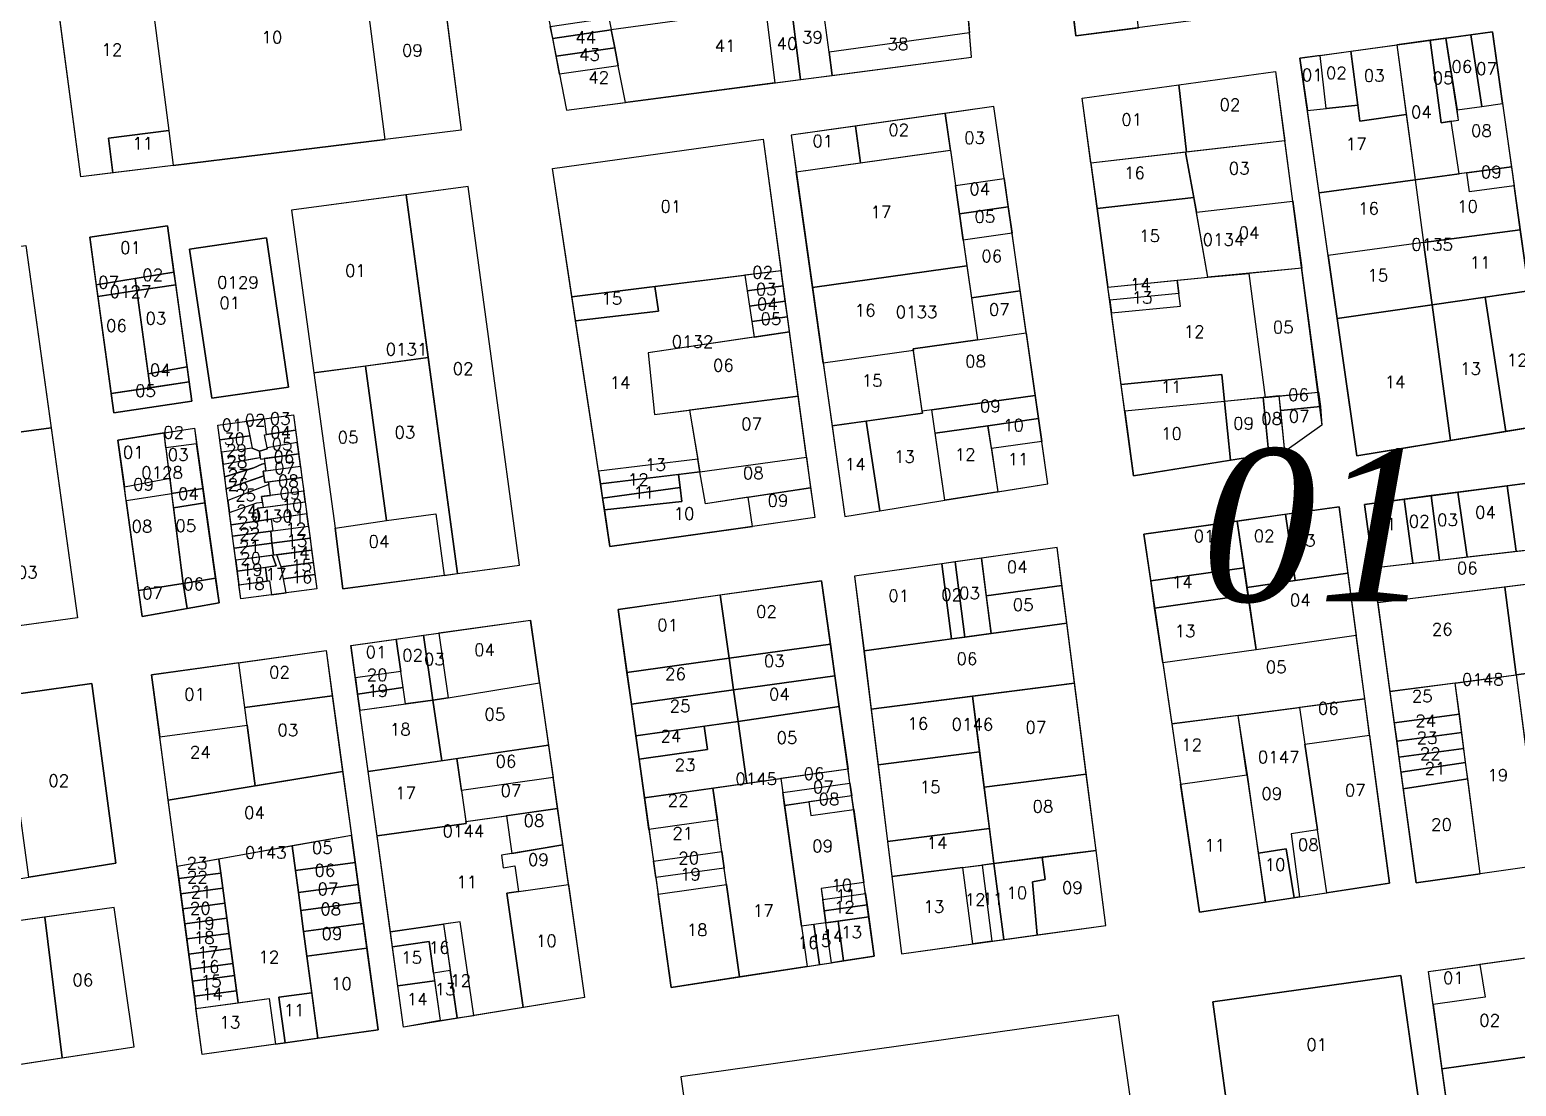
# Model space of a CAD drawing. Header units: inches. Extents: x 278406 to 279830, y 8664136 to 8666196.
# Drawn here: x 278734.3 to 279222.6, y 8665605.8 to 8665952.9 of the extents above; entities that cross this region are included whole.
import ezdxf
from ezdxf.enums import TextEntityAlignment as Align

# ---------------------------------------------------------------- set-up
doc = ezdxf.new("R2010")
doc.units = ezdxf.units.IN
doc.header["$MEASUREMENT"] = 0
for name, color, linetype in [('LOTE_PL', 4, 'Continuous'), ('LOTE_TXT', 7, 'ByLayer'), ('MZA_NRO', 1, 'Continuous'), ('SECTORES_TXT', 7, 'ByLayer')]:
    doc.layers.add(name, color=color, linetype=linetype)
doc.layers.add('MZA_PL', color=7, linetype='Continuous', true_color=0xdc8a38)
doc.styles.add('coordenadas', font='times.ttf', dxfattribs={"height": 0.6})
doc.styles.add('LOTE_NRO', font='romand.shx')
doc.styles.add('MZA_NRO', font='romand.shx')

msp = doc.modelspace()

# ---------------------------------------------------------------- linework, layer by layer
at = {"layer": 'LOTE_PL'}
for points in [[(278851.05, 8665916.86), (278844.87, 8665964.38), (278859.72, 8665966.28), (278858.15, 8665978.34), (278838.65, 8665975.8), (278836.31, 8665993.75), (278834.82, 8666005.21), (278806.79, 8666001.62), (278803.66, 8666026), (278776.11, 8666022.47), (278776.69, 8666018.03), (278779, 8666000.25), (278781.32, 8665982.4), (278782.61, 8665972.48), (278773.24, 8665971.27), (278779.92, 8665919.85), (278781.42, 8665908.36), (278851.05, 8665916.86)], [(278875.96, 8665919.91), (278851.05, 8665916.86), (278844.87, 8665964.38), (278859.72, 8665966.28), (278858.15, 8665978.34), (278868.38, 8665979.67), (278875.96, 8665919.91)], [(278751.09, 8665904.65), (278742.77, 8665967.3), (278773.24, 8665971.27), (278779.92, 8665919.85), (278760.11, 8665917.31), (278761.56, 8665905.93), (278751.09, 8665904.65)], [(279041.61, 8665968.84), (279042.97, 8665951.9), (278996.84, 8665945.62), (278994.54, 8665962.43), (279041.61, 8665968.84)], [(278994.54, 8665962.43), (278984.42, 8665961.06), (278987.48, 8665936.59), (278997.89, 8665937.95), (278996.84, 8665945.62), (278994.54, 8665962.43)], [(279076.71, 8665961.26), (279077.97, 8665950.93), (279098.5, 8665953.61), (279097.25, 8665964.03), (279076.71, 8665961.26)], [(278906.06, 8665950.1), (278905.29, 8665954.03), (278924.52, 8665956.81), (278925.27, 8665953), (278925.29, 8665952.89), (278906.06, 8665950.1)], [(278976, 8665959.91), (278979.05, 8665935.48), (278929.97, 8665929.07), (278927.61, 8665941.11), (278926.45, 8665947), (278925.27, 8665953), (278976, 8665959.91)], [(278984.42, 8665961.06), (278976, 8665959.91), (278979.05, 8665935.48), (278987.48, 8665936.59), (278984.42, 8665961.06)], [(278907.2, 8665944.21), (278906.06, 8665950.1), (278925.29, 8665952.89), (278926.45, 8665947), (278907.2, 8665944.21)], [(278996.84, 8665945.62), (278997.89, 8665937.95), (279043.6, 8665943.92), (279042.97, 8665951.9), (278996.84, 8665945.62)], [(279207.71, 8665951.31), (279211.33, 8665927.77), (279218.08, 8665928.75), (279214.77, 8665952.28), (279207.71, 8665951.31)], [(278908.35, 8665938.32), (278907.2, 8665944.21), (278926.45, 8665947), (278927.61, 8665941.11), (278908.35, 8665938.32)], [(279186.47, 8665925.05), (279171.18, 8665922.96), (279170.51, 8665928.21), (279168.26, 8665945.91), (279183.36, 8665947.97), (279186.47, 8665925.05)], [(279183.36, 8665947.97), (279189.37, 8665903.65), (279203.85, 8665905.61), (279201.2, 8665922.86), (279197.9, 8665922.38), (279194.34, 8665949.48), (279183.36, 8665947.97)], [(279194.34, 8665949.48), (279197.9, 8665922.38), (279203.66, 8665923.21), (279199.52, 8665950.19), (279194.34, 8665949.48)], [(279199.52, 8665950.19), (279203.15, 8665926.59), (279211.33, 8665927.77), (279207.71, 8665951.31), (279199.52, 8665950.19)], [(279158.15, 8665944.52), (279151.56, 8665943.62), (279154.01, 8665926.43), (279160.13, 8665927.09), (279158.15, 8665944.52)], [(279158.15, 8665944.52), (279168.26, 8665945.91), (279170.51, 8665928.21), (279160.13, 8665927.09), (279158.15, 8665944.52)], [(278929.97, 8665929.07), (278927.61, 8665941.11), (278908.35, 8665938.32), (278910.64, 8665926.54), (278929.97, 8665929.07)], [(279143.48, 8665939.22), (279146.54, 8665916.42), (279114.31, 8665912.73), (279111.78, 8665934.84), (279143.48, 8665939.22)], [(279111.78, 8665934.84), (279114.31, 8665912.73), (279082.89, 8665909.14), (279079.98, 8665930.44), (279111.78, 8665934.84)], [(279038.35, 8665901.8), (279054.4, 8665904.06), (279051.01, 8665927.71), (279034.97, 8665925.45), (279038.35, 8665901.8)], [(279154.01, 8665926.43), (279170.51, 8665928.21), (279171.18, 8665922.96), (279186.47, 8665925.05), (279189.37, 8665903.65), (279157.87, 8665899.37), (279154.01, 8665926.43)], [(279221, 8665907.94), (279203.85, 8665905.61), (279201.2, 8665922.86), (279203.66, 8665923.21), (279203.15, 8665926.59), (279211.33, 8665927.77), (279218.08, 8665928.75), (279221, 8665907.94)], [(279005.5, 8665921.3), (279007.2, 8665909.25), (279036.7, 8665913.37), (279034.97, 8665925.45), (279005.5, 8665921.3)], [(278761.56, 8665905.93), (278760.11, 8665917.31), (278779.92, 8665919.85), (278781.42, 8665908.36), (278761.56, 8665905.93)], [(278984.41, 8665918.34), (278986.1, 8665906.3), (279007.2, 8665909.25), (279005.5, 8665921.3), (278984.41, 8665918.34)], [(278981.09, 8665873.76), (278912.4, 8665865.21), (278905.98, 8665907.31), (278975.2, 8665917.04), (278981.09, 8665873.76)], [(279036.7, 8665913.37), (279042.13, 8665875.4), (278991.46, 8665868.27), (278986.1, 8665906.3), (279036.67, 8665913.37), (279036.7, 8665913.37)], [(279082.89, 8665909.14), (279084.93, 8665894.18), (279116.65, 8665897.81), (279114, 8665912.7), (279082.89, 8665909.14)], [(279146.54, 8665916.42), (279114, 8665912.7), (279117.51, 8665892.97), (279149.21, 8665896.6), (279146.54, 8665916.42)], [(279221.88, 8665901.7), (279207.27, 8665899.72), (279206.32, 8665905.94), (279221, 8665907.94), (279221.88, 8665901.7)], [(279055.73, 8665894.74), (279039.69, 8665892.49), (279038.35, 8665901.8), (279054.4, 8665904.06), (279055.73, 8665894.74)], [(279157.87, 8665899.37), (279189.37, 8665903.65), (279192.17, 8665883.01), (279160.8, 8665878.82), (279157.87, 8665899.37)], [(279221.88, 8665901.7), (279207.27, 8665899.72), (279206.32, 8665905.94), (279189.37, 8665903.65), (279192.17, 8665883.01), (279223.91, 8665887.25), (279221.88, 8665901.7)], [(278827.63, 8665840.18), (278865.2, 8665845.27), (278857.95, 8665898.69), (278820.28, 8665893.67), (278827.63, 8665840.18)], [(278878.27, 8665901.4), (278857.95, 8665898.69), (278874.83, 8665774.3), (278895.15, 8665777.04), (278878.27, 8665901.4)], [(279088.45, 8665868.42), (279121.31, 8665871.61), (279116.65, 8665897.81), (279084.93, 8665894.18), (279088.45, 8665868.42)], [(279056.97, 8665886.06), (279040.93, 8665883.81), (279039.69, 8665892.49), (279055.73, 8665894.74), (279056.97, 8665886.06)], [(279152.16, 8665874.6), (279121.31, 8665871.61), (279117.51, 8665892.97), (279149.21, 8665896.6), (279152.16, 8665874.6)], [(278779.52, 8665888.5), (278753.98, 8665884.84), (278756.12, 8665869.18), (278781.64, 8665873.34), (278779.52, 8665888.5)], [(278794.06, 8665831.95), (278819.3, 8665835.57), (278812.01, 8665884.53), (278786.76, 8665880.91), (278794.06, 8665831.95)], [(279056.97, 8665886.06), (279040.93, 8665883.81), (279043.64, 8665864.89), (279059.68, 8665867.15), (279056.97, 8665886.06)], [(279223.91, 8665887.25), (279192.17, 8665883.01), (279194.95, 8665862.56), (279226.74, 8665867.14), (279223.91, 8665887.25)], [(278660.01, 8665872.17), (278733.04, 8665882.09), (278741.31, 8665822.15), (278718.42, 8665819.05), (278724.68, 8665779.54), (278699.02, 8665776), (278702.17, 8665753.2), (278578.33, 8665736.23), (278549.95, 8665811.03), (278666.27, 8665826.82), (278660.01, 8665872.17)], [(279163.75, 8665858.07), (279194.95, 8665862.56), (279192.17, 8665883.01), (279160.8, 8665878.82), (279163.75, 8665858.07)], [(278969.91, 8665867.2), (278981.76, 8665868.82), (278981.09, 8665873.76), (278969.15, 8665872.28), (278969.91, 8665867.2)], [(278991.46, 8665868.27), (279042.13, 8665875.4), (279045.62, 8665851.06), (279024.48, 8665848.09), (279024.56, 8665847.58), (278994.96, 8665843.42), (278991.46, 8665868.27)], [(279152.16, 8665874.6), (279134.77, 8665872.91), (279140.11, 8665832.17), (279157.63, 8665833.91), (279152.16, 8665874.6)], [(278756.64, 8665865.32), (278769.43, 8665867.25), (278768.88, 8665871.26), (278756.12, 8665869.18), (278756.64, 8665865.32)], [(278781.64, 8665873.34), (278768.88, 8665871.26), (278769.43, 8665867.25), (278782.22, 8665869.18), (278781.64, 8665873.34)], [(278782.22, 8665869.18), (278769.43, 8665867.25), (278773.21, 8665839.91), (278785.99, 8665842.25), (278782.22, 8665869.18)], [(278912.4, 8665865.21), (278939.63, 8665868.6), (278940.78, 8665860.48), (278913.6, 8665857.28), (278912.4, 8665865.21)], [(278913.6, 8665857.28), (278940.78, 8665860.48), (278939.63, 8665868.6), (278969.15, 8665872.28), (278972.22, 8665851.98), (278937.44, 8665846.85), (278939.56, 8665826.49), (278951, 8665827.96), (278953.74, 8665811.9), (278921.12, 8665807.94), (278913.6, 8665857.28)], [(278970.68, 8665862.13), (278982.46, 8665863.73), (278981.76, 8665868.82), (278969.91, 8665867.2), (278970.68, 8665862.13)], [(279088.45, 8665868.42), (279111.23, 8665870.63), (279111.8, 8665866.26), (279089.05, 8665864.05), (279088.45, 8665868.42)], [(279089.61, 8665859.93), (279112.35, 8665862.13), (279111.8, 8665866.26), (279111.23, 8665870.63), (279121.31, 8665871.61), (279134.77, 8665872.91), (279140.11, 8665832.17), (279126.79, 8665830.85), (279125.91, 8665839.7), (279092.82, 8665836.42), (279089.61, 8665859.93)], [(278769.43, 8665867.25), (278756.64, 8665865.32), (278761, 8665833.41), (278773.84, 8665835.35), (278769.43, 8665867.25)], [(278971.45, 8665857.06), (278983.15, 8665858.65), (278982.46, 8665863.73), (278970.68, 8665862.13), (278971.45, 8665857.06)], [(279059.68, 8665867.15), (279043.64, 8665864.89), (279045.62, 8665851.06), (279061.66, 8665853.32), (279059.68, 8665867.15)], [(279089.61, 8665859.93), (279112.35, 8665862.13), (279111.8, 8665866.26), (279089.05, 8665864.05), (279089.61, 8665859.93)], [(279219.16, 8665820.98), (279212.39, 8665865.07), (279194.95, 8665862.56), (279200.99, 8665817.99), (279219.16, 8665820.98)], [(279226.74, 8665867.14), (279212.39, 8665865.07), (279219.16, 8665820.98), (279232.91, 8665823.23), (279226.74, 8665867.14)], [(279200.99, 8665817.99), (279194.95, 8665862.56), (279163.75, 8665858.07), (279170.19, 8665812.94), (279200.99, 8665817.99)], [(278972.22, 8665851.98), (278983.82, 8665853.69), (278983.15, 8665858.65), (278971.45, 8665857.06), (278972.22, 8665851.98)], [(278983.82, 8665853.69), (278937.44, 8665846.85), (278939.56, 8665826.49), (278986.7, 8665832.57), (278983.82, 8665853.69)], [(279061.66, 8665853.32), (279064.59, 8665832.82), (279027.42, 8665827.59), (279024.48, 8665848.09), (279045.62, 8665851.06), (279061.66, 8665853.32)], [(278874.83, 8665774.3), (278865.2, 8665845.27), (278844.56, 8665842.47), (278851.45, 8665791.75), (278867.63, 8665793.94), (278870.37, 8665773.7), (278874.83, 8665774.3)], [(278994.96, 8665843.42), (278997.86, 8665822.82), (279027.5, 8665826.99), (279024.56, 8665847.58), (278994.96, 8665843.42)], [(278785.99, 8665842.25), (278773.21, 8665839.91), (278773.84, 8665835.35), (278786.69, 8665837.29), (278785.99, 8665842.25)], [(278834.65, 8665789.15), (278851.45, 8665791.75), (278844.56, 8665842.47), (278827.63, 8665840.18), (278834.65, 8665789.15)], [(279092.82, 8665836.42), (279125.91, 8665839.7), (279126.79, 8665830.85), (279094.02, 8665827.6), (279092.82, 8665836.42)], [(278787.57, 8665830.96), (278786.69, 8665837.29), (278761, 8665833.41), (278761.87, 8665827.07), (278787.57, 8665830.96)], [(278954.45, 8665807.73), (278989.43, 8665812.5), (278986.7, 8665832.57), (278951, 8665827.96), (278954.45, 8665807.73)], [(279064.59, 8665832.82), (279065.64, 8665825.19), (279049.05, 8665822.86), (279031.76, 8665820.43), (279030.67, 8665828.05), (279064.55, 8665832.82), (279064.59, 8665832.82)], [(279128.71, 8665811.49), (279126.79, 8665830.85), (279094.02, 8665827.6), (279096.91, 8665806.39), (279128.71, 8665811.49)], [(279141.35, 8665813.52), (279139.5, 8665832.11), (279126.79, 8665830.85), (279128.71, 8665811.49), (279141.35, 8665813.52)], [(279146.58, 8665814.36), (279144.77, 8665832.64), (279139.5, 8665832.11), (279141.35, 8665813.52), (279146.58, 8665814.36)], [(279158.27, 8665829.16), (279145.24, 8665827.86), (279144.77, 8665832.64), (279157.63, 8665833.91), (279158.27, 8665829.16)], [(278805.59, 8665824.33), (278807.39, 8665815.49), (278809.71, 8665814.46), (278812.31, 8665815.29), (278812.24, 8665815.64), (278811.38, 8665819.83), (278812.07, 8665819.94), (278811.34, 8665825.1), (278805.59, 8665824.33)], [(278811.34, 8665825.1), (278820.95, 8665826.38), (278821.62, 8665821.42), (278812.07, 8665819.94), (278811.34, 8665825.1)], [(279013.5, 8665794.92), (279034.93, 8665798.35), (279030.67, 8665828.05), (279027.42, 8665827.59), (279027.5, 8665826.99), (279009.08, 8665824.4), (279013.5, 8665794.92)], [(279066.7, 8665817.72), (279050.17, 8665815.39), (279049.05, 8665822.86), (279065.64, 8665825.19), (279066.7, 8665817.72)], [(279158.27, 8665829.16), (279158.79, 8665823.08), (279146.58, 8665814.36), (279145.24, 8665827.86), (279158.27, 8665829.16)], [(278702.17, 8665753.2), (278699.02, 8665776), (278724.68, 8665779.54), (278718.42, 8665819.05), (278741.31, 8665822.15), (278749.92, 8665759.77), (278702.17, 8665753.2)], [(278778.38, 8665820.5), (278763.26, 8665818.16), (278765.36, 8665802.8), (278780.26, 8665805.62), (278778.38, 8665820.5)], [(278789.1, 8665816.85), (278779, 8665815.58), (278778.38, 8665820.5), (278788.36, 8665822.05), (278789.1, 8665816.85)], [(278796.08, 8665823.06), (278805.59, 8665824.33), (278806.57, 8665819.52), (278796.72, 8665818.2), (278796.08, 8665823.06)], [(278811.38, 8665819.83), (278821.62, 8665821.42), (278822.16, 8665817.36), (278812.24, 8665815.64), (278811.38, 8665819.83)], [(278997.86, 8665822.82), (279002.04, 8665793.08), (279013.5, 8665794.92), (279009.08, 8665824.4), (278997.86, 8665822.82)], [(279031.76, 8665820.43), (279049.05, 8665822.86), (279052.3, 8665801.13), (279034.93, 8665798.35), (279031.76, 8665820.43)], [(278789.1, 8665816.85), (278779, 8665815.58), (278780.89, 8665800.64), (278791.17, 8665802.24), (278789.1, 8665816.85)], [(278796.72, 8665818.2), (278806.57, 8665819.52), (278807.39, 8665815.49), (278797.25, 8665814.13), (278796.72, 8665818.2)], [(278797.25, 8665814.13), (278797.76, 8665810.27), (278806.93, 8665811.91), (278809.97, 8665812.45), (278809.71, 8665814.46), (278807.39, 8665815.49), (278797.25, 8665814.13)], [(278822.16, 8665817.36), (278812.24, 8665815.64), (278812.31, 8665815.29), (278809.71, 8665814.46), (278810.04, 8665811.91), (278822.66, 8665813.59), (278822.16, 8665817.36)], [(279066.7, 8665817.72), (279050.17, 8665815.39), (279052.3, 8665801.13), (279068.7, 8665803.75), (279066.7, 8665817.72)], [(278797.76, 8665810.27), (278807.19, 8665811.96), (278808.39, 8665812.17), (278809.97, 8665812.45), (278810.04, 8665811.91), (278811.26, 8665812.07), (278811.47, 8665810.43), (278810.47, 8665810.22), (278807.88, 8665809.05), (278805.19, 8665808.23), (278798.31, 8665806.1), (278797.76, 8665810.27)], [(278798.83, 8665802.14), (278798.31, 8665806.1), (278807.88, 8665809.05), (278810.47, 8665810.22), (278811.47, 8665810.43), (278811.65, 8665809.11), (278811.8, 8665808), (278810.99, 8665807.9), (278811.19, 8665806.37), (278798.83, 8665802.14)], [(278811.8, 8665808), (278823.2, 8665809.53), (278822.66, 8665813.59), (278811.26, 8665812.07), (278811.8, 8665808)], [(278954.45, 8665807.73), (278953.74, 8665811.9), (278921.12, 8665807.94), (278921.76, 8665803.76), (278954.45, 8665807.73)], [(278990.8, 8665802.43), (278956.24, 8665797.24), (278954.45, 8665807.73), (278989.43, 8665812.5), (278990.8, 8665802.43)], [(278765.36, 8665802.8), (278780.26, 8665805.62), (278780.91, 8665800.46), (278765.99, 8665798.15), (278765.36, 8665802.8)], [(278799.34, 8665798.27), (278798.83, 8665802.14), (278807.82, 8665805.23), (278811.19, 8665806.37), (278811.48, 8665804.23), (278812.72, 8665804.4), (278812.84, 8665803.51), (278799.34, 8665798.27)], [(278810.99, 8665807.9), (278823.2, 8665809.53), (278823.69, 8665805.86), (278811.48, 8665804.23), (278810.99, 8665807.9)], [(278812.72, 8665804.4), (278823.69, 8665805.86), (278824.29, 8665801.4), (278813.32, 8665799.94), (278812.72, 8665804.4)], [(278947.95, 8665802.58), (278947.45, 8665806.88), (278921.76, 8665803.76), (278922.48, 8665799.07), (278947.95, 8665802.58)], [(278971.76, 8665789.8), (278970.27, 8665799.35), (278956.24, 8665797.24), (278954.45, 8665807.73), (278947.45, 8665806.88), (278947.95, 8665802.58), (278948.48, 8665797.96), (278923.06, 8665795.27), (278924.89, 8665783.21), (278971.76, 8665789.8)], [(279235.48, 8665805.23), (279219.66, 8665803.16), (279222.6, 8665781.61), (279238.31, 8665783.41), (279235.48, 8665805.23)], [(278780.91, 8665800.46), (278765.99, 8665798.15), (278770.02, 8665768.68), (278784.62, 8665771.03), (278780.91, 8665800.46)], [(278791.17, 8665802.24), (278780.89, 8665800.64), (278781.49, 8665795.9), (278791.84, 8665797.51), (278791.17, 8665802.24)], [(278799.86, 8665794.31), (278808.85, 8665797.53), (278810.69, 8665797.76), (278810.45, 8665799.55), (278813.32, 8665799.94), (278812.84, 8665803.51), (278799.34, 8665798.27), (278799.86, 8665794.31)], [(278824.29, 8665801.4), (278810.45, 8665799.55), (278810.93, 8665795.98), (278824.77, 8665797.83), (278824.29, 8665801.4)], [(278948.48, 8665797.96), (278947.95, 8665802.58), (278922.48, 8665799.07), (278923.06, 8665795.27), (278948.48, 8665797.96)], [(278992.13, 8665792.67), (278971.76, 8665789.8), (278970.27, 8665799.35), (278990.8, 8665802.43), (278992.13, 8665792.67)], [(279203.44, 8665801.03), (279194.61, 8665799.88), (279197.36, 8665778.71), (279206.51, 8665779.76), (279203.44, 8665801.03)], [(279219.66, 8665803.16), (279203.44, 8665801.03), (279206.51, 8665779.76), (279222.6, 8665781.61), (279219.66, 8665803.16)], [(278791.84, 8665797.51), (278781.49, 8665795.9), (278784.62, 8665771.03), (278795.34, 8665772.75), (278791.84, 8665797.51)], [(278800.39, 8665790.34), (278799.86, 8665794.31), (278808.85, 8665797.53), (278810.69, 8665797.76), (278810.93, 8665795.98), (278809.1, 8665795.74), (278809.65, 8665791.58), (278800.39, 8665790.34)], [(278809.1, 8665795.74), (278824.77, 8665797.83), (278825.3, 8665793.87), (278809.65, 8665791.58), (278809.1, 8665795.74)], [(279167.32, 8665774.42), (279149.99, 8665771.98), (279146.79, 8665793.75), (279164.42, 8665796.23), (279167.32, 8665774.42)], [(279185.79, 8665798.72), (279172.72, 8665797.01), (279175.56, 8665776.21), (279188.68, 8665777.71), (279185.79, 8665798.72)], [(279194.61, 8665799.88), (279185.79, 8665798.72), (279188.68, 8665777.71), (279197.36, 8665778.71), (279194.61, 8665799.88)], [(278800.88, 8665786.57), (278800.39, 8665790.34), (278805.02, 8665790.96), (278809.65, 8665791.58), (278813.6, 8665792.16), (278814.11, 8665788.34), (278813.46, 8665788.25), (278800.88, 8665786.57)], [(278813.6, 8665792.16), (278814.11, 8665788.34), (278825.82, 8665789.9), (278825.3, 8665793.87), (278813.6, 8665792.16)], [(278837.17, 8665769.23), (278834.65, 8665789.15), (278851.45, 8665791.75), (278867.63, 8665793.94), (278870.37, 8665773.7), (278837.17, 8665769.23)], [(279100.25, 8665787.2), (279130.95, 8665791.52), (279133.2, 8665776.18), (279102.51, 8665771.86), (279100.25, 8665787.2)], [(279130.95, 8665791.52), (279146.79, 8665793.75), (279149.99, 8665771.98), (279134.15, 8665769.75), (279130.95, 8665791.52)], [(278801.4, 8665782.61), (278800.88, 8665786.57), (278813.46, 8665788.25), (278813.83, 8665784.27), (278813.77, 8665784.26), (278801.4, 8665782.61)], [(278813.83, 8665784.27), (278813.46, 8665788.25), (278814.11, 8665788.34), (278825.82, 8665789.9), (278826.35, 8665785.94), (278813.83, 8665784.27)], [(278813.77, 8665784.26), (278826.35, 8665785.94), (278826.88, 8665781.97), (278814.3, 8665780.29), (278813.77, 8665784.26)], [(278801.4, 8665782.61), (278813.77, 8665784.26), (278814.3, 8665780.29), (278801.93, 8665778.64), (278801.4, 8665782.61)], [(278815.48, 8665780.45), (278826.88, 8665781.97), (278827.43, 8665777.91), (278816.9, 8665776.5), (278815.48, 8665780.45)], [(279071.74, 8665782.81), (279046.89, 8665779.31), (279048.5, 8665766.96), (279073.34, 8665770.41), (279071.74, 8665782.81)], [(279239.73, 8665772.4), (279177.13, 8665764.72), (279175.56, 8665776.21), (279238.31, 8665783.41), (279239.73, 8665772.4)], [(278813.97, 8665780.25), (278801.93, 8665778.64), (278802.4, 8665775.07), (278815.2, 8665776.78), (278813.97, 8665780.25)], [(278811.68, 8665776.31), (278802.4, 8665775.07), (278802.99, 8665770.61), (278812.28, 8665771.85), (278811.68, 8665776.31)], [(278818.47, 8665767.94), (278816.9, 8665776.5), (278815.48, 8665780.45), (278813.97, 8665780.25), (278815.2, 8665776.78), (278811.68, 8665776.31), (278812.28, 8665771.85), (278813.05, 8665771.95), (278813.71, 8665767.3), (278818.47, 8665767.94)], [(278816.9, 8665776.5), (278827.43, 8665777.91), (278827.96, 8665773.94), (278817.62, 8665772.56), (278816.9, 8665776.5)], [(279033.95, 8665777.49), (279005.23, 8665773.45), (279008.39, 8665748.86), (279037.05, 8665752.8), (279033.95, 8665777.49)], [(279033.95, 8665777.49), (279037.05, 8665752.8), (279041.45, 8665753.41), (279038.27, 8665778.1), (279033.95, 8665777.49)], [(279038.27, 8665778.1), (279041.45, 8665753.41), (279050.12, 8665754.6), (279046.89, 8665779.31), (279038.27, 8665778.1)], [(279133.2, 8665776.18), (279134.51, 8665767.28), (279103.82, 8665762.96), (279102.51, 8665771.86), (279133.2, 8665776.18)], [(278785.95, 8665762.77), (278784.62, 8665771.03), (278770.02, 8665768.68), (278771.18, 8665760.16), (278785.95, 8665762.77)], [(278795.34, 8665772.75), (278784.62, 8665771.03), (278785.95, 8665762.77), (278796.49, 8665764.63), (278795.34, 8665772.75)], [(278802.99, 8665770.61), (278813.05, 8665771.95), (278813.71, 8665767.3), (278803.6, 8665765.95), (278802.99, 8665770.61)], [(278817.62, 8665772.56), (278827.96, 8665773.94), (278828.58, 8665769.29), (278818.47, 8665767.94), (278817.62, 8665772.56)], [(278961.1, 8665767.25), (278994.38, 8665771.93), (278997.3, 8665751.13), (278964.04, 8665746.45), (278961.1, 8665767.25)], [(279134.15, 8665769.75), (279149.99, 8665771.98), (279167.32, 8665774.42), (279170.06, 8665753.9), (279137.17, 8665749.27), (279134.15, 8665769.75)], [(279239.73, 8665772.4), (279218.87, 8665769.84), (279222.61, 8665740.98), (279243.44, 8665743.74), (279239.73, 8665772.4)], [(278927.53, 8665762.53), (278961.1, 8665767.25), (278964.04, 8665746.45), (278930.46, 8665741.73), (278927.53, 8665762.53)], [(279073.34, 8665770.41), (279048.5, 8665766.96), (279050.12, 8665754.6), (279074.94, 8665758.02), (279073.34, 8665770.41)], [(279134.51, 8665767.28), (279137.17, 8665749.27), (279106.47, 8665744.96), (279103.82, 8665762.96), (279134.51, 8665767.28)], [(279181.13, 8665735.49), (279222.61, 8665740.98), (279218.87, 8665769.84), (279177.13, 8665764.72), (279181.13, 8665735.49)], [(278898.75, 8665758.88), (278868.7, 8665754.72), (278871.75, 8665733.44), (278901.76, 8665738.37), (278898.75, 8665758.88)], [(279074.94, 8665758.02), (279008.39, 8665748.86), (279010.68, 8665729.69), (279077.49, 8665738.29), (279074.94, 8665758.02)], [(278854.69, 8665752.75), (278856.18, 8665742.16), (278841.25, 8665740.06), (278839.81, 8665750.65), (278854.69, 8665752.75)], [(278854.69, 8665752.75), (278863.65, 8665754.01), (278866.7, 8665732.73), (278857.69, 8665731.46), (278854.69, 8665752.75)], [(278863.65, 8665754.01), (278868.7, 8665754.72), (278871.75, 8665733.44), (278866.7, 8665732.73), (278863.65, 8665754.01)], [(279106.47, 8665744.96), (279109.43, 8665724.87), (279172.84, 8665733.08), (279170.06, 8665753.9), (279137.17, 8665749.27), (279106.47, 8665744.96)], [(278833.65, 8665734.15), (278804.95, 8665730.33), (278802.99, 8665745.01), (278831.61, 8665749.03), (278833.65, 8665734.15)], [(278964.04, 8665746.45), (278965.51, 8665736.06), (278931.92, 8665731.33), (278930.46, 8665741.73), (278964.04, 8665746.45)], [(278997.3, 8665751.13), (278998.76, 8665740.73), (278965.51, 8665736.06), (278964.04, 8665746.45), (278997.3, 8665751.13)], [(278802.99, 8665745.01), (278774.29, 8665740.97), (278776.99, 8665720.65), (278805.73, 8665724.48), (278802.99, 8665745.01)], [(278841.99, 8665734.71), (278856.93, 8665736.81), (278856.18, 8665742.16), (278841.25, 8665740.06), (278841.99, 8665734.71)], [(279243.44, 8665743.74), (279222.61, 8665740.98), (279227.9, 8665700.17), (279236.12, 8665701.24), (279236.93, 8665696.05), (279238.84, 8665696.24), (279233.87, 8665732.49), (279244.71, 8665733.93), (279243.44, 8665743.74)], [(278725.86, 8665734.16), (278754.68, 8665738.21), (278762.55, 8665679.13), (278733.92, 8665674.51), (278725.86, 8665734.16)], [(278842.73, 8665729.36), (278857.69, 8665731.46), (278856.93, 8665736.81), (278841.99, 8665734.71), (278842.73, 8665729.36)], [(278904.69, 8665717.88), (278869.61, 8665712.76), (278866.7, 8665732.73), (278871.75, 8665733.44), (278901.76, 8665738.37), (278904.69, 8665717.88)], [(278998.76, 8665740.73), (279000.18, 8665730.63), (278966.98, 8665725.66), (278965.51, 8665736.06), (278998.76, 8665740.73)], [(279077.49, 8665738.29), (279043.95, 8665733.98), (279043.95, 8665733.98), (279047.8, 8665704.11), (279081.34, 8665708.43), (279077.49, 8665738.29)], [(279182.53, 8665725.27), (279203.91, 8665728.14), (279202.59, 8665738.33), (279181.13, 8665735.49), (279182.53, 8665725.27)], [(279210.71, 8665675.62), (279202.59, 8665738.33), (279222.61, 8665740.98), (279230.71, 8665678.44), (279210.71, 8665675.62)], [(278837.05, 8665709.28), (278808.38, 8665704.55), (278804.95, 8665730.33), (278833.65, 8665734.15), (278837.05, 8665709.28)], [(278842.73, 8665729.36), (278866.7, 8665732.73), (278869.61, 8665712.76), (278845.5, 8665709.25), (278842.73, 8665729.36)], [(278965.51, 8665736.06), (278966.98, 8665725.66), (278933.38, 8665720.93), (278931.92, 8665731.33), (278965.51, 8665736.06)], [(279043.95, 8665733.98), (279010.68, 8665729.69), (279012.95, 8665711.43), (279046.3, 8665715.73), (279043.95, 8665733.98)], [(279151.38, 8665730.31), (279153.16, 8665718.26), (279174.42, 8665721.19), (279172.84, 8665733.08), (279151.38, 8665730.31)], [(278966.98, 8665725.66), (279000.18, 8665730.63), (279003.08, 8665710.04), (278969.84, 8665705.36), (278966.98, 8665725.66)], [(279109.43, 8665724.87), (279112.34, 8665705.08), (279134.13, 8665708.15), (279131.25, 8665727.7), (279109.43, 8665724.87)], [(279131.25, 8665727.7), (279151.38, 8665730.31), (279153.16, 8665718.26), (279157.31, 8665690.07), (279148.68, 8665688.8), (279151.38, 8665668.03), (279149.65, 8665667.77), (279147.06, 8665683.8), (279137.91, 8665682.45), (279134.29, 8665708.17), (279131.25, 8665727.7)], [(279183.36, 8665719.21), (279204.69, 8665722.09), (279203.91, 8665728.14), (279182.53, 8665725.27), (279183.36, 8665719.21)], [(278776.99, 8665720.65), (278805.73, 8665724.48), (278808.38, 8665704.55), (278779.77, 8665699.83), (278776.99, 8665720.65)], [(278955.86, 8665724.1), (278956.93, 8665716.47), (278934.46, 8665713.31), (278933.38, 8665720.93), (278955.86, 8665724.1)], [(278955.86, 8665724.1), (278966.98, 8665725.66), (278969.84, 8665705.36), (278936.24, 8665700.63), (278934.46, 8665713.31), (278956.93, 8665716.47), (278955.86, 8665724.1)], [(279184.07, 8665713.95), (279205.37, 8665716.86), (279204.69, 8665722.09), (279183.36, 8665719.21), (279184.07, 8665713.95)], [(278874.61, 8665713.49), (278904.69, 8665717.88), (278906.21, 8665707.29), (278876.11, 8665702.98), (278874.61, 8665713.49)], [(279153.16, 8665718.26), (279174.42, 8665721.19), (279180.92, 8665672.52), (279160.35, 8665669.4), (279153.16, 8665718.26)], [(278845.5, 8665709.25), (278874.61, 8665713.49), (278877.65, 8665692.21), (278848.42, 8665688.1), (278845.5, 8665709.25)], [(279046.3, 8665715.73), (279012.95, 8665711.43), (279016.08, 8665686.23), (279049.54, 8665690.54), (279046.3, 8665715.73)], [(279184.74, 8665709.07), (279205.98, 8665712.18), (279205.37, 8665716.86), (279184.07, 8665713.95), (279184.74, 8665709.07)], [(278839.92, 8665688.28), (278782.67, 8665678.03), (278779.77, 8665699.83), (278837.05, 8665709.28), (278839.92, 8665688.28)], [(279003.73, 8665705.43), (279003.08, 8665710.04), (278980.99, 8665706.93), (278981.64, 8665702.33), (279003.73, 8665705.43)], [(279081.34, 8665708.43), (279047.8, 8665704.11), (279051.02, 8665679.03), (279084.58, 8665683.35), (279081.34, 8665708.43)], [(279112.34, 8665705.08), (279134.13, 8665708.15), (279140.28, 8665666.34), (279118.53, 8665663.04), (279112.34, 8665705.08)], [(279185.5, 8665703.54), (279206.67, 8665706.81), (279205.98, 8665712.18), (279184.74, 8665709.07), (279185.5, 8665703.54)], [(278906.21, 8665707.29), (278876.11, 8665702.98), (278877.56, 8665692.86), (278907.67, 8665697.09), (278906.21, 8665707.29)], [(278936.24, 8665700.63), (278958.72, 8665703.8), (278960.18, 8665693.4), (278937.7, 8665690.24), (278936.24, 8665700.63)], [(278958.72, 8665703.8), (278980.99, 8665706.93), (278989.68, 8665645.21), (278967.44, 8665641.75), (278958.72, 8665703.8)], [(279003.73, 8665705.43), (279004.32, 8665701.22), (278982.23, 8665698.12), (278981.64, 8665702.33), (279003.73, 8665705.43)], [(279189.72, 8665672.67), (279210.71, 8665675.62), (279206.67, 8665706.81), (279185.5, 8665703.54), (279189.72, 8665672.67)], [(279004.94, 8665696.77), (279008.31, 8665672.8), (278994.25, 8665670.82), (278995.84, 8665659.54), (278987.82, 8665658.41), (278982.23, 8665698.12), (278990.25, 8665699.24), (278990.88, 8665694.79), (279004.94, 8665696.77)], [(279004.94, 8665696.77), (279004.32, 8665701.22), (278990.25, 8665699.24), (278990.88, 8665694.79), (279004.94, 8665696.77)], [(278852.77, 8665656.6), (278848.42, 8665688.1), (278877.65, 8665692.21), (278877.56, 8665692.86), (278890.89, 8665694.73), (278892.65, 8665682.34), (278889.29, 8665681.76), (278889.83, 8665677.64), (278893.64, 8665678.26), (278894.82, 8665669.84), (278891.04, 8665669.3), (278896.42, 8665631.73), (278880.14, 8665629.07), (278875.68, 8665659.82), (278852.77, 8665656.6)], [(278907.67, 8665697.09), (278890.89, 8665694.73), (278892.65, 8665682.34), (278909.37, 8665685.21), (278907.67, 8665697.09)], [(278937.7, 8665690.24), (278939.16, 8665679.84), (278961.64, 8665683), (278960.18, 8665693.4), (278937.7, 8665690.24)], [(278839.92, 8665688.28), (278820.5, 8665684.8), (278821.57, 8665676.75), (278841.14, 8665679.36), (278839.92, 8665688.28)], [(279017.51, 8665674.72), (279051.02, 8665679.03), (279049.54, 8665690.54), (279016.08, 8665686.23), (279017.51, 8665674.72)], [(279151.38, 8665668.03), (279160.35, 8665669.4), (279157.31, 8665690.07), (279148.68, 8665688.8), (279151.38, 8665668.03)], [(278818.13, 8665620.12), (278816.14, 8665635.07), (278826.93, 8665636.51), (278825.33, 8665648.55), (278824.25, 8665656.68), (278823.33, 8665663.57), (278822.54, 8665669.52), (278821.57, 8665676.75), (278820.5, 8665684.8), (278796.44, 8665680.49), (278797.05, 8665675.91), (278802.73, 8665633.28), (278812.97, 8665634.65), (278814.96, 8665619.68), (278818.13, 8665620.12)], [(278909.37, 8665685.21), (278889.29, 8665681.76), (278889.83, 8665677.64), (278893.64, 8665678.26), (278894.82, 8665669.84), (278911.24, 8665672.14), (278909.37, 8665685.21)], [(278939.93, 8665674.39), (278939.16, 8665679.84), (278961.64, 8665683), (278962.41, 8665677.55), (278939.93, 8665674.39)], [(279084.58, 8665683.35), (279066.85, 8665681.07), (279067.81, 8665673.74), (279063.68, 8665673.05), (279065.2, 8665655.58), (279087.76, 8665658.7), (279084.58, 8665683.35)], [(279137.91, 8665682.45), (279147.06, 8665683.8), (279149.65, 8665667.77), (279140.28, 8665666.34), (279137.91, 8665682.45)], [(278782.67, 8665678.03), (278783.2, 8665674.06), (278797.05, 8665675.91), (278796.44, 8665680.49), (278782.67, 8665678.03)], [(278841.14, 8665679.36), (278821.57, 8665676.75), (278822.54, 8665669.52), (278842.13, 8665672.13), (278841.14, 8665679.36)], [(279044.07, 8665652.65), (279040.84, 8665677.72), (279047.16, 8665678.54), (279050.38, 8665653.53), (279044.07, 8665652.65)], [(279050.38, 8665653.53), (279054.24, 8665654.06), (279051.02, 8665679.03), (279047.16, 8665678.54), (279050.38, 8665653.53)], [(279054.24, 8665654.06), (279065.2, 8665655.58), (279063.68, 8665673.05), (279067.81, 8665673.74), (279066.85, 8665681.07), (279051.02, 8665679.03), (279054.24, 8665654.06)], [(278783.86, 8665669.1), (278797.71, 8665670.95), (278797.05, 8665675.91), (278783.2, 8665674.06), (278783.86, 8665669.1)], [(278939.93, 8665674.39), (278940.7, 8665668.95), (278963.17, 8665672.11), (278962.41, 8665677.55), (278939.93, 8665674.39)], [(279040.84, 8665677.72), (279017.51, 8665674.72), (279020.66, 8665649.41), (279044.07, 8665652.65), (279040.84, 8665677.72)], [(278784.52, 8665664.15), (278798.37, 8665665.99), (278797.71, 8665670.95), (278783.86, 8665669.1), (278784.52, 8665664.15)], [(278842.13, 8665672.13), (278822.54, 8665669.52), (278823.33, 8665663.57), (278842.94, 8665666.18), (278842.13, 8665672.13)], [(278891.04, 8665669.3), (278911.24, 8665672.14), (278916.55, 8665635.02), (278896.42, 8665631.73), (278891.04, 8665669.3)], [(278940.7, 8665668.95), (278963.17, 8665672.11), (278967.44, 8665641.75), (278945.01, 8665638.25), (278940.7, 8665668.95)], [(279008.31, 8665672.8), (278994.25, 8665670.82), (278994.76, 8665667.21), (279008.82, 8665669.19), (279008.31, 8665672.8)], [(279008.82, 8665669.19), (279009.34, 8665665.47), (278995.28, 8665663.5), (278994.76, 8665667.21), (279008.82, 8665669.19)], [(278762.04, 8665664.59), (278739.26, 8665661.44), (278744.89, 8665615.15), (278768.62, 8665618.76), (278762.04, 8665664.59)], [(278785.18, 8665659.19), (278799.03, 8665661.04), (278798.37, 8665665.99), (278784.52, 8665664.15), (278785.18, 8665659.19)], [(278842.94, 8665666.18), (278823.33, 8665663.57), (278824.25, 8665656.68), (278843.88, 8665659.3), (278842.94, 8665666.18)], [(279009.34, 8665665.47), (279009.9, 8665661.51), (278995.84, 8665659.54), (278995.28, 8665663.5), (279009.34, 8665665.47)], [(278739.26, 8665661.44), (278701.72, 8665656.24), (278704.87, 8665630.3), (278686.34, 8665628.04), (278688.54, 8665606.59), (278744.89, 8665615.15), (278739.26, 8665661.44)], [(278785.84, 8665654.24), (278799.69, 8665656.08), (278799.03, 8665661.04), (278785.18, 8665659.19), (278785.84, 8665654.24)], [(278843.88, 8665659.3), (278824.25, 8665656.68), (278825.33, 8665648.55), (278844.99, 8665651.17), (278843.88, 8665659.3)], [(278853.45, 8665651.7), (278852.77, 8665656.6), (278870.24, 8665659.06), (278872.43, 8665643.92), (278866.9, 8665642.99), (278865.49, 8665653.36), (278853.45, 8665651.7)], [(278880.14, 8665629.07), (278875.68, 8665659.82), (278870.24, 8665659.06), (278874.69, 8665628.28), (278880.14, 8665629.07)], [(278989.68, 8665645.21), (278993.73, 8665645.84), (278991.88, 8665658.98), (278987.82, 8665658.41), (278989.68, 8665645.21)], [(278997.68, 8665646.45), (278995.84, 8665659.54), (278991.88, 8665658.98), (278993.73, 8665645.84), (278997.68, 8665646.45)], [(278999.8, 8665660.09), (279001.63, 8665647.07), (278997.68, 8665646.45), (278995.84, 8665659.54), (278999.8, 8665660.09)], [(279009.9, 8665661.51), (279011.71, 8665648.64), (279001.63, 8665647.07), (278999.8, 8665660.09), (279009.9, 8665661.51)], [(278786.5, 8665649.28), (278800.35, 8665651.12), (278799.69, 8665656.08), (278785.84, 8665654.24), (278786.5, 8665649.28)], [(278787.16, 8665644.32), (278801.01, 8665646.17), (278800.35, 8665651.12), (278786.5, 8665649.28), (278787.16, 8665644.32)], [(278848.68, 8665624.39), (278844.99, 8665651.17), (278825.33, 8665648.55), (278828.92, 8665621.63), (278848.68, 8665624.39)], [(278853.45, 8665651.7), (278865.49, 8665653.36), (278867.27, 8665640.48), (278855.23, 8665638.82), (278853.45, 8665651.7)], [(278787.69, 8665640.36), (278801.54, 8665642.2), (278801.01, 8665646.17), (278787.16, 8665644.32), (278787.69, 8665640.36)], [(278866.9, 8665642.99), (278869.15, 8665627.47), (278874.69, 8665628.28), (278872.43, 8665643.92), (278866.9, 8665642.99)], [(279210.66, 8665645.88), (279212.43, 8665635.17), (279195.26, 8665632.69), (279193.76, 8665643.5), (279210.66, 8665645.88)], [(279210.66, 8665645.88), (279212.43, 8665635.17), (279195.26, 8665632.69), (279198.17, 8665611.6), (279230.88, 8665616.2), (279226.34, 8665648.08), (279210.66, 8665645.88)], [(278788.35, 8665635.4), (278802.2, 8665637.25), (278801.54, 8665642.2), (278787.69, 8665640.36), (278788.35, 8665635.4)], [(278857.09, 8665625.3), (278855.23, 8665638.82), (278867.27, 8665640.48), (278869.15, 8665627.47), (278857.09, 8665625.3)], [(279184.66, 8665642.22), (279122.96, 8665633.54), (279128.67, 8665591.53), (279190.59, 8665600.74), (279184.66, 8665642.22)], [(278788.88, 8665631.44), (278802.73, 8665633.28), (278802.2, 8665637.25), (278788.35, 8665635.4), (278788.88, 8665631.44)], [(278790.9, 8665616.32), (278788.88, 8665631.44), (278812.97, 8665634.65), (278814.96, 8665619.68), (278790.9, 8665616.32)], [(278828.92, 8665621.63), (278826.93, 8665636.51), (278816.14, 8665635.07), (278818.13, 8665620.12), (278828.92, 8665621.63)], [(278948.19, 8665608.96), (278966.01, 8665484.42), (279109.79, 8665504.65), (279091.98, 8665629.18), (278948.19, 8665608.96)], [(279202.42, 8665580.89), (279243.96, 8665586.74), (279239.59, 8665617.43), (279198.17, 8665611.6), (279202.42, 8665580.89)]]:
    msp.add_lwpolyline(points, close=True, dxfattribs=at)
at = {"layer": 'MZA_PL'}
for points in [[(279033.45, 8666070.72), (278886.75, 8666049.44), (278910.64, 8665926.54), (279043.6, 8665943.92), (279033.45, 8666070.72)], [(278875.96, 8665919.91), (278751.09, 8665904.65), (278734.61, 8666028.66), (278859.74, 8666044.7), (278875.96, 8665919.91)], [(279140.15, 8665959.03), (279077.97, 8665950.93), (279071.5, 8666004.04), (279133.73, 8666012.45), (279140.15, 8665959.03)], [(279232.91, 8665823.23), (279170.19, 8665812.94), (279151.56, 8665943.62), (279214.77, 8665952.28), (279232.91, 8665823.23)], [(279079.98, 8665930.44), (279143.48, 8665939.22), (279158.79, 8665823.08), (279146.58, 8665814.36), (279096.91, 8665806.39), (279079.98, 8665930.44)], [(279002.04, 8665793.08), (279013.5, 8665794.92), (279034.93, 8665798.35), (279068.7, 8665803.75), (279057.33, 8665883.56), (279051.01, 8665927.71), (278984.41, 8665918.34), (279002.04, 8665793.08)], [(278992.13, 8665792.67), (278974.8, 8665790.23), (278924.89, 8665783.21), (278919.55, 8665818.23), (278913.54, 8665857.68), (278905.98, 8665907.31), (278975.2, 8665917.04), (278982.36, 8665864.43), (278986.96, 8665830.64), (278989.82, 8665809.63), (278992.13, 8665792.67)], [(278878.27, 8665901.4), (278820.28, 8665893.67), (278834.65, 8665789.15), (278837.17, 8665769.23), (278895.15, 8665777.04), (278878.27, 8665901.4)], [(278753.98, 8665884.84), (278779.52, 8665888.5), (278787.57, 8665830.96), (278761.87, 8665827.07), (278753.98, 8665884.84), (278753.98, 8665884.84)], [(278819.3, 8665835.57), (278794.06, 8665831.95), (278786.76, 8665880.91), (278812.01, 8665884.53), (278819.3, 8665835.57)], [(278533.28, 8665854.97), (278733.04, 8665882.09), (278749.92, 8665759.77), (278578.33, 8665736.23), (278533.28, 8665854.97)], [(278796.08, 8665823.06), (278820.95, 8665826.38), (278828.58, 8665769.29), (278803.6, 8665765.95), (278796.08, 8665823.06)], [(278763.26, 8665818.16), (278788.36, 8665822.05), (278796.49, 8665764.63), (278771.18, 8665760.16), (278763.26, 8665818.16)], [(279251.52, 8665681.31), (279230.71, 8665678.44), (279210.71, 8665675.62), (279189.72, 8665672.67), (279172.72, 8665797.01), (279235.48, 8665805.23), (279251.52, 8665681.31)], [(279164.42, 8665796.23), (279100.25, 8665787.2), (279118.53, 8665663.04), (279180.92, 8665672.52), (279164.42, 8665796.23)], [(279071.74, 8665782.81), (279005.23, 8665773.45), (279020.66, 8665649.41), (279087.76, 8665658.7), (279071.74, 8665782.81)], [(278994.38, 8665771.93), (278927.53, 8665762.53), (278945.01, 8665638.25), (279011.71, 8665648.64), (278994.38, 8665771.93)], [(278916.55, 8665635.02), (278857.09, 8665625.3), (278839.79, 8665750.66), (278898.81, 8665758.96), (278916.55, 8665635.02)], [(278774.29, 8665740.97), (278831.61, 8665749.03), (278848.68, 8665624.39), (278790.9, 8665616.32), (278774.29, 8665740.97)], [(278754.68, 8665738.21), (278686.15, 8665728.57), (278694.44, 8665668.14), (278762.55, 8665679.13), (278754.68, 8665738.21)], [(278667.38, 8665727.2), (278579.11, 8665713.68), (278593.25, 8665679.38), (278601.53, 8665659.32), (278613.11, 8665631.21), (278628.51, 8665593.86), (278689.1, 8665602.35), (278688.64, 8665606.6), (278768.62, 8665618.76), (278762.04, 8665664.59), (278683.59, 8665653.74), (278675.49, 8665702.86), (278670.4, 8665705.05), (278667.38, 8665727.2)], [(279274.11, 8665526.75), (279211.09, 8665518.24), (279193.76, 8665643.5), (279256.25, 8665652.29), (279274.11, 8665526.75)], [(279202.48, 8665517.59), (279139.93, 8665508.57), (279137.13, 8665529.2), (279128.67, 8665591.53), (279122.96, 8665633.54), (279184.66, 8665642.22), (279202.48, 8665517.59)], [(279091.98, 8665629.18), (278948.19, 8665608.96), (278966.01, 8665484.42), (279109.79, 8665504.65), (279091.98, 8665629.18)]]:
    msp.add_lwpolyline(points, close=True, dxfattribs=at)

# ---------------------------------------------------------------- texts
at = {"layer": 'LOTE_TXT', "style": 'LOTE_NRO'}
for s, p in [('10', (278813.84, 8665948.48)), ('44', (278916.9, 8665948.44)), ('39', (278991.41, 8665948.44)), ('12', (278761.28, 8665944.41)), ('09', (278859.97, 8665944.13)), ('43', (278918.14, 8665942.74)), ('41', (278962.73, 8665945.68)), ('40', (278983.03, 8665946.4)), ('38', (279019.5, 8665946.22)), ('06', (279204.74, 8665938.86)), ('07', (279212.84, 8665938.16)), ('42', (278921.17, 8665935.26)), ('01', (279155.6, 8665936.06)), ('02', (279163.51, 8665936.78)), ('03', (279175.95, 8665935.89)), ('05', (279198.58, 8665935.08)), ('02', (279128.55, 8665926.33)), ('04', (279191.44, 8665923.92)), ('01', (279096.29, 8665921.45)), ('11', (278771.42, 8665913.6)), ('01', (278994.81, 8665914.34)), ('02', (279019.73, 8665918.05)), ('03', (279044.68, 8665915.43)), ('17', (279170.06, 8665913.43)), ('08', (279211.16, 8665917.75)), ('16', (279097.18, 8665903.91)), ('03', (279131.59, 8665905.43)), ('09', (279214.39, 8665904.22)), ('04', (279046.35, 8665898.61)), ('01', (278944.89, 8665892.88)), ('17', (279013.9, 8665891.04)), ('05', (279048.04, 8665889.57)), ('16', (279174.07, 8665892.23)), ('10', (279206.59, 8665892.88)), ('04', (279134.84, 8665884.24)), ('01', (278767.39, 8665879.36)), ('15', (279102.15, 8665883.22)), ('06', (279050.3, 8665876.57)), ('11', (279210.77, 8665874.47)), ('02', (278774.68, 8665870.42)), ('01', (278841.29, 8665871.81)), ('02', (278975.02, 8665871.26)), ('15', (279177.12, 8665870.27)), ('07', (278760.19, 8665867.97)), ('03', (278976.22, 8665865.7)), ('14', (279099.12, 8665867.3)), ('01', (278800.01, 8665861.22)), ('15', (278925.49, 8665862.68)), ('04', (278976.58, 8665860.84)), ('13', (279099.67, 8665862.97)), ('03', (278775.72, 8665856.14)), ('05', (278977.76, 8665855.99)), ('16', (279008.74, 8665858.75)), ('07', (279052.79, 8665859.03)), ('06', (278762.76, 8665853.72)), ('12', (279116.78, 8665851.78)), ('05', (279146.05, 8665853.23)), ('06', (278962.14, 8665840.7)), ('08', (279044.98, 8665842.05)), ('12', (279222.93, 8665842.43)), ('04', (278777.15, 8665839.16)), ('02', (278876.64, 8665839.59)), ('15', (279011, 8665835.69)), ('14', (279182.8, 8665835.23)), ('13', (279207.57, 8665839.61)), ('05', (278772.31, 8665832.33)), ('14', (278928.2, 8665835.02)), ('11', (279109.23, 8665833.61)), ('06', (279151.07, 8665831.02)), ('09', (279049.82, 8665827.32)), ('01', (278800.73, 8665821.1)), ('02', (278808.3, 8665822.69)), ('03', (278816.55, 8665823.17)), ('07', (278971.4, 8665821.43)), ('10', (279057.44, 8665821.03)), ('09', (279133.02, 8665821.59)), ('08', (279142.23, 8665823.2)), ('07', (279151.27, 8665823.92)), ('02', (278781.53, 8665818.64)), ('30', (278801.52, 8665816.53)), ('04', (278816.67, 8665818.69)), ('05', (278838.85, 8665817.09)), ('03', (278857.52, 8665818.66)), ('10', (279109.33, 8665818.29)), ('01', (278768.28, 8665812.09)), ('03', (278783.02, 8665811.35)), ('29', (278802.2, 8665812.73)), ('05', (278817.16, 8665814.81)), ('12', (279041.56, 8665811.42)), ('28', (278802.33, 8665809.06)), ('06', (278817.76, 8665810.57)), ('07', (278818.01, 8665806.93)), ('13', (278939.86, 8665808.04)), ('14', (279005.46, 8665808.24)), ('13', (279021.62, 8665810.69)), ('11', (279058.99, 8665809.86)), ('09', (278771.65, 8665801.56)), ('27', (278802.74, 8665804.57)), ('26', (278802.74, 8665801.56)), ('08', (278819.22, 8665802.69)), ('12', (278934.18, 8665803.17)), ('08', (278971.97, 8665805.29)), ('04', (278786.38, 8665798.5)), ('25', (278805.19, 8665798.05)), ('09', (278819.7, 8665798.69)), ('11', (278935.99, 8665798.9)), ('09', (278980.06, 8665796.28)), ('24', (278805.6, 8665792.88)), ('10', (278820.43, 8665794.69)), ('10', (278949.22, 8665791.94)), ('04', (279212.5, 8665792.4)), ('08', (278771.15, 8665787.81)), ('05', (278785.55, 8665787.98)), ('23', (278806.14, 8665788.94)), ('11', (278821.16, 8665790.93)), ('12', (278821.67, 8665786.94)), ('01', (279179.75, 8665788.49)), ('02', (279190.72, 8665789.47)), ('03', (279200.01, 8665789.93)), ('22', (278806.55, 8665785.27)), ('13', (278822.06, 8665783.09)), ('04', (278848.99, 8665782.82)), ('01', (279120.07, 8665784.59)), ('02', (279139.79, 8665784.67)), ('03', (279153.28, 8665783.17)), ('21', (278806.42, 8665781.05)), ('20', (278806.82, 8665777.25)), ('14', (278822.74, 8665779.15)), ('03', (278733.47, 8665772.7)), ('19', (278807.37, 8665773.58)), ('17', (278815.12, 8665772.08)), ('15', (278823.56, 8665774.94)), ('04', (279058.67, 8665774.49)), ('06', (279206.52, 8665774.07)), ('06', (278788.1, 8665768.87)), ('18', (278808.05, 8665768.95)), ('16', (278823.69, 8665771.13)), ('14', (279112.87, 8665769.44)), ('07', (278774.64, 8665765.88)), ('01', (279019.75, 8665764.98)), ('02', (279037.13, 8665765.38)), ('03', (279042.99, 8665765.86)), ('05', (279060.63, 8665762.02)), ('04', (279151.65, 8665763.6)), ('02', (278976.3, 8665759.81)), ('01', (278943.82, 8665755.34)), ('13', (279113.81, 8665753.41)), ('26', (279198.29, 8665753.99)), ('01', (278848.03, 8665746.48)), ('02', (278860.05, 8665745.47)), ('03', (278867.19, 8665744.14)), ('04', (278883.68, 8665747.23)), ('03', (278978.86, 8665743.61)), ('06', (279042.15, 8665744.29)), ('02', (278816.31, 8665739.88)), ('20', (278848.41, 8665739)), ('26', (278946.41, 8665739.33)), ('05', (279143.74, 8665741.58)), ('01', (278788.43, 8665732.63)), ('19', (278848.58, 8665733.79)), ('04', (278980.54, 8665732.66)), ('25', (278947.91, 8665728.77)), ('06', (279160.87, 8665728.03)), ('25', (279191.72, 8665732.01)), ('05', (278887.05, 8665726.01)), ('16', (279026.01, 8665723.02)), ('24', (279192.88, 8665723.92)), ('03', (278819.07, 8665720.86)), ('18', (278856, 8665721.09)), ('24', (278944.89, 8665718.88)), ('05', (278983.03, 8665718.37)), ('07', (279064.8, 8665721.77)), ('23', (279193.31, 8665718.32)), ('24', (278790.3, 8665713.6)), ('12', (279115.97, 8665716.02)), ('22', (279194.36, 8665713.1)), ('06', (278890.7, 8665710.59)), ('23', (278949.56, 8665709.44)), ('21', (279195.92, 8665708.28)), ('02', (278743.8, 8665704.22)), ('06', (278991.92, 8665706.5)), ('19', (279216.54, 8665706.04)), ('17', (278857.76, 8665700.21)), ('07', (278892.34, 8665700.94)), ('07', (278994.95, 8665702.19)), ('15', (279030.05, 8665702.19)), ('09', (279142.29, 8665699.99)), ('07', (279169.72, 8665701.12)), ('04', (278808.1, 8665693.71)), ('22', (278947.28, 8665697.73)), ('08', (278996.84, 8665698.19)), ('08', (279067.12, 8665695.77)), ('08', (278899.9, 8665691.09)), ('20', (279198.04, 8665689.83)), ('21', (278948.81, 8665686.96)), ('14', (279032.31, 8665683.83)), ('05', (278830.38, 8665682.23)), ('09', (278994.73, 8665682.81)), ('11', (279123.55, 8665683.01)), ('08', (279154.28, 8665683.19)), ('23', (278789.23, 8665677.13)), ('06', (278831.23, 8665674.8)), ('09', (278901.37, 8665678.27)), ('20', (278950.75, 8665678.84)), ('10', (279143.38, 8665676.66)), ('22', (278789.33, 8665672.56)), ('11', (278877.82, 8665670.94)), ('19', (278951.3, 8665673.5)), ('10', (279001, 8665669.94)), ('21', (278790.56, 8665667.7)), ('07', (278832.24, 8665668.63)), ('11', (279002.37, 8665666.52)), ('12', (279044.84, 8665665.19)), ('11', (279050.61, 8665665.43)), ('10', (279058.55, 8665667.4)), ('09', (279076.79, 8665669.12)), ('20', (278790.3, 8665662.28)), ('08', (278833.15, 8665662.11)), ('17', (278975.21, 8665661.56)), ('12', (279001.89, 8665662.67)), ('13', (279031.27, 8665662.83)), ('19', (278791.6, 8665657.35)), ('18', (278953.51, 8665655.23)), ('18', (278791.58, 8665652.67)), ('09', (278833.54, 8665653.96)), ('10', (278903.98, 8665651.63)), ('16', (278989.94, 8665651.05)), ('15', (278994.15, 8665651.7)), ('14', (278998.09, 8665653.3)), ('13', (279004.23, 8665654.48)), ('17', (278792.77, 8665647.82)), ('12', (278812.83, 8665646.33)), ('15', (278859.71, 8665646.13)), ('16', (278868.75, 8665649.43)), ('16', (278793.17, 8665643.13)), ('06', (278751.71, 8665638.75)), ('15', (278793.86, 8665638.4)), ('10', (278836.65, 8665637.54)), ('13', (278870.72, 8665635.75)), ('12', (278875.82, 8665638.6)), ('01', (279201.96, 8665639.46)), ('14', (278794.26, 8665634.18)), ('14', (278861.54, 8665632.46)), ('11', (278821.13, 8665628.86)), ('02', (279213.87, 8665625.52)), ('13', (278800.01, 8665624.87)), ('01', (279157.08, 8665617.5))]:
    msp.add_text(s, height=4, dxfattribs=at).set_placement(p, align=Align.CENTER)
at = {"layer": 'MZA_NRO', "style": 'MZA_NRO'}
for s, p in [('0134', (279126.42, 8665884)), ('0135', (279194.96, 8665882.39)), ('0127', (278767.37, 8665866.88)), ('0129', (278802.66, 8665869.93)), ('0133', (279025.6, 8665860.19)), ('0131', (278858.06, 8665847.94)), ('0132', (278952.02, 8665850.48)), ('0128', (278777.75, 8665807.47)), ('0130', (278813.8, 8665793.18)), ('0148', (279211.62, 8665739.5)), ('0146', (279043.96, 8665724.73)), ('0147', (279144.56, 8665713.99)), ('0145', (278972.93, 8665706.83)), ('0144', (278876.72, 8665689.71)), ('0143', (278811.81, 8665682.63))]:
    msp.add_text(s, height=4, dxfattribs=at).set_placement(p, align=Align.MIDDLE_CENTER)
at = {"layer": 'SECTORES_TXT', "style": 'coordenadas', "oblique": 10}
msp.add_text('01', height=50, dxfattribs=at).set_placement((279115.7, 8665790.17), align=Align.MIDDLE_LEFT)

doc.saveas('drawing.dxf')
